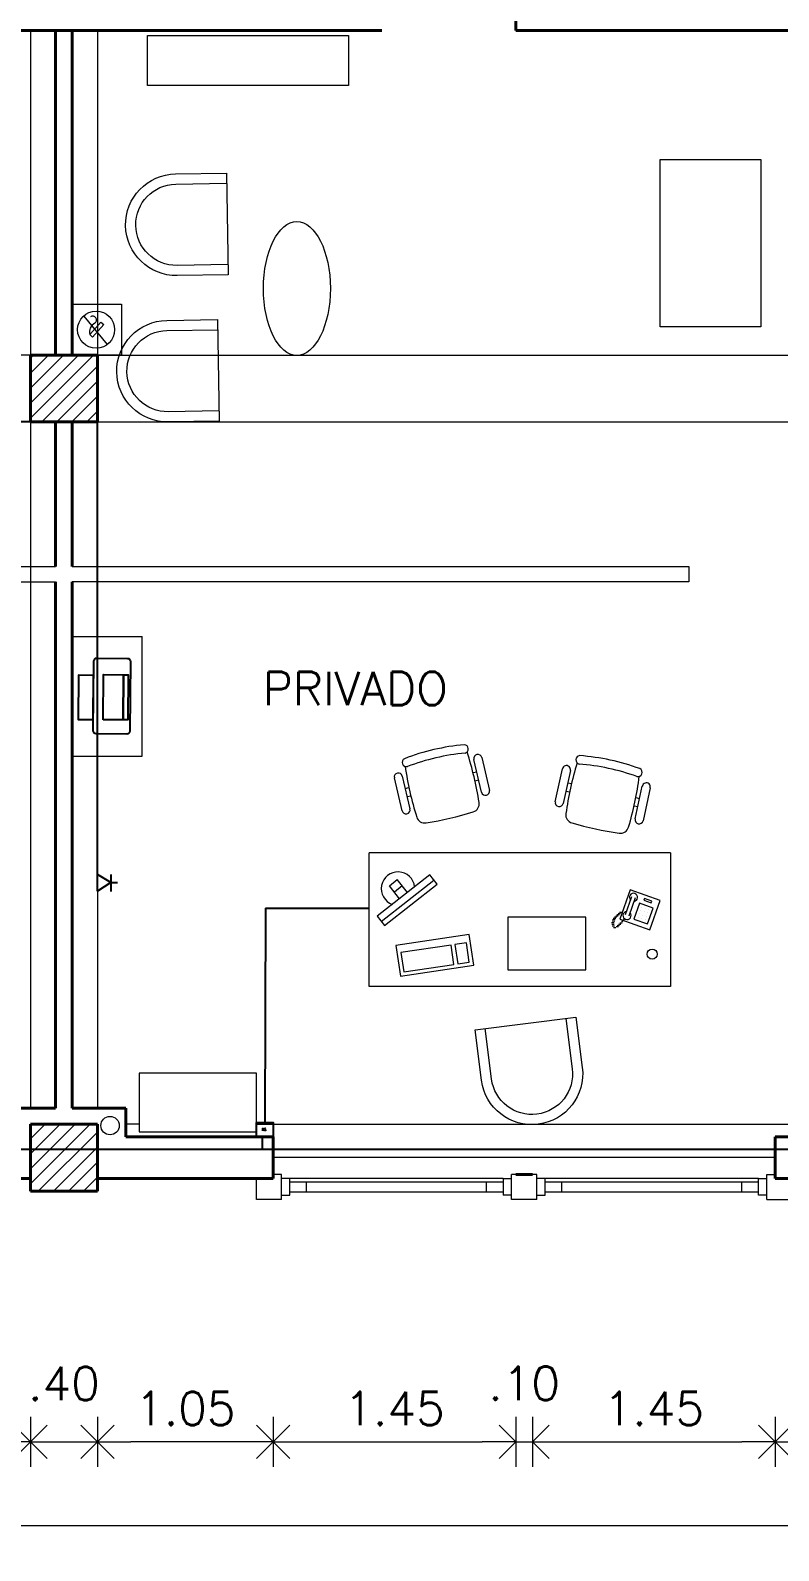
# Model space of a CAD drawing. Extents: x 1009 to 1343, y -172900 to 201.
# Drawn here: x 1331.86 to 1336.33, y 123.7 to 132.8 of the extents above; entities that cross this region are included whole.
import ezdxf

# ---------------------------------------------------------------- set-up
doc = ezdxf.new("R2010")
doc.units = 0
doc.header["$LTSCALE"] = 0.5
doc.layers.get('0').update_dxf_attribs({"linetype": 'CONTINUOUS'})
doc.layers.get('Defpoints').update_dxf_attribs({"linetype": 'CONTINUOUS'})
for name, color, linetype, lineweight in [('Acotaciones', 9, 'CONTINUOUS', 9), ('Carpintería', 55, 'CONTINUOUS', 20), ('Detalles .05', 243, 'CONTINUOUS', 5), ('Detalles 01', 8, 'CONTINUOUS', 9), ('Equipamiento movil', 33, 'CONTINUOUS', 9), ('Muros corte', 7, 'CONTINUOUS', 40), ('Punta 02', 11, 'CONTINUOUS', 20), ('Sist. contra incendio', 1, 'CONTINUOUS', 18), ('Tratamiento pisos', 251, 'CONTINUOUS', 9), ('Vidrios', 147, 'CONTINUOUS', 13)]:
    doc.layers.add(name, color=color, linetype=linetype, lineweight=lineweight)
doc.layers.add('Cableado', color=100, linetype='CONTINUOUS')
doc.layers.add('Electricidad', color=50, linetype='CONTINUOUS')
doc.styles.add('Texto 2 mm', font='simplex.shx', dxfattribs={"height": 0.2})
doc.styles.add('Texto 5 mm', font='simplex.shx', dxfattribs={"height": 0.5})
doc.dimstyles.new('Primera línea', dxfattribs={"dimscale": 0, "dimtxt": 0.2, "dimasz": 0.2, "dimexe": 0.15, "dimexo": 0, "dimgap": 0.1, "dimtad": 1, "dimzin": 4, "dimdsep": 46, "dimtxsty": 'Texto 2 mm', "dimblk": 'OPEN90', "dimcen": 2.5, "dimclrd": 256, "dimclre": 256, "dimclrt": 256, "dimadec": 0, "dimazin": 0, "dimtfac": 1, "dimtmove": 2, "dimatfit": 3, "dimldrblk": 'OPEN90', "dimfxl": 1, "dimtolj": 1, "dimtzin": 0, "dimlwd": -1, "dimlwe": -1, "dimarcsym": 0})
doc.dimstyles.new('Segunda línea', dxfattribs={"dimscale": 0, "dimtxt": 0.2, "dimasz": 0.2, "dimexe": 0.15, "dimexo": 0.5, "dimgap": 0.1, "dimtad": 1, "dimzin": 4, "dimdsep": 46, "dimtxsty": 'Texto 2 mm', "dimblk": 'OPEN90', "dimcen": 2.5, "dimclrd": 256, "dimclre": 256, "dimclrt": 256, "dimadec": 0, "dimazin": 0, "dimtfac": 1, "dimtmove": 2, "dimatfit": 3, "dimldrblk": 'OPEN90', "dimfxl": 1, "dimtolj": 1, "dimtzin": 0, "dimlwd": -1, "dimlwe": -1, "dimarcsym": 0})
pattern_1 = [(45, (95.013894, 13.64954), (-0.0449012806, 0.0449012806), [])]

# ---------------------------------------------------------------- blocks, each defined once
blk = doc.blocks.new('_Open90')
at = {"color": 0, "linetype": 'ByBlock', "lineweight": -2}
for p, q in [((-0.5, 0.5), (0, 0)), ((0, 0), (-1, 0)), ((0, 0), (-0.5, -0.5))]:
    blk.add_line(p, q, dxfattribs=at)
blk = doc.blocks.new('*D143')
at = {"layer": 'Acotaciones', "transparency": 16777216}
for p, q in [((1333.3095, 124.5047), (1333.3095, 124.2047)), ((1334.7595, 124.5047), (1334.7595, 124.2047)), ((1333.5095, 124.3547), (1334.5595, 124.3547))]:
    blk.add_line(p, q, dxfattribs=at)
at = {"layer": 'Defpoints', "color": 0, "transparency": 16777216}
for p in [(1333.3095, 124.5047), (1334.7595, 124.5047), (1334.7595, 124.3547)]:
    blk.add_point(p, dxfattribs=at)
at = {"layer": 'Acotaciones', "transparency": 16777216, "xscale": 0.2, "yscale": 0.2, "zscale": 0.2, "rotation": 180}
blk.add_blockref('_Open90', (1333.3095, 124.3547), dxfattribs=at)
at = {"layer": 'Acotaciones', "transparency": 16777216, "xscale": 0.2, "yscale": 0.2, "zscale": 0.2}
blk.add_blockref('_Open90', (1334.7595, 124.3547), dxfattribs=at)
at = {"layer": 'Acotaciones', "transparency": 16777216, "insert": (1334.0345, 124.5547), "char_height": 0.2, "attachment_point": 5, "style": 'Texto 2 mm'}
blk.add_mtext('\\A1;1.45', dxfattribs=at)
blk = doc.blocks.new('*D144')
at = {"layer": 'Acotaciones', "transparency": 16777216}
for p, q in [((1334.8595, 124.5047), (1334.8595, 124.2047)), ((1336.3095, 124.5047), (1336.3095, 124.2047)), ((1335.0595, 124.3547), (1336.1095, 124.3547))]:
    blk.add_line(p, q, dxfattribs=at)
at = {"layer": 'Defpoints', "color": 0, "transparency": 16777216}
for p in [(1334.8595, 124.5047), (1336.3095, 124.5047), (1336.3095, 124.3547)]:
    blk.add_point(p, dxfattribs=at)
at = {"layer": 'Acotaciones', "transparency": 16777216, "xscale": 0.2, "yscale": 0.2, "zscale": 0.2, "rotation": 180}
blk.add_blockref('_Open90', (1334.8595, 124.3547), dxfattribs=at)
at = {"layer": 'Acotaciones', "transparency": 16777216, "xscale": 0.2, "yscale": 0.2, "zscale": 0.2}
blk.add_blockref('_Open90', (1336.3095, 124.3547), dxfattribs=at)
at = {"layer": 'Acotaciones', "transparency": 16777216, "insert": (1335.5845, 124.5547), "char_height": 0.2, "attachment_point": 5, "style": 'Texto 2 mm'}
blk.add_mtext('\\A1;1.45', dxfattribs=at)
blk = doc.blocks.new('*D145')
at = {"layer": 'Acotaciones', "transparency": 16777216}
for p, q in [((1336.3095, 124.5047), (1336.3095, 124.2047)), ((1337.3595, 124.5047), (1337.3595, 124.2047)), ((1336.5095, 124.3547), (1337.1595, 124.3547))]:
    blk.add_line(p, q, dxfattribs=at)
at = {"layer": 'Defpoints', "color": 0, "transparency": 16777216}
for p in [(1336.3095, 124.5047), (1337.3595, 124.5047), (1337.3595, 124.3547)]:
    blk.add_point(p, dxfattribs=at)
at = {"layer": 'Acotaciones', "transparency": 16777216, "xscale": 0.2, "yscale": 0.2, "zscale": 0.2, "rotation": 180}
blk.add_blockref('_Open90', (1336.3095, 124.3547), dxfattribs=at)
at = {"layer": 'Acotaciones', "transparency": 16777216, "xscale": 0.2, "yscale": 0.2, "zscale": 0.2}
blk.add_blockref('_Open90', (1337.3595, 124.3547), dxfattribs=at)
at = {"layer": 'Acotaciones', "transparency": 16777216, "insert": (1336.8345, 124.5547), "char_height": 0.2, "attachment_point": 5, "style": 'Texto 2 mm'}
blk.add_mtext('\\A1;1.05', dxfattribs=at)
blk = doc.blocks.new('*D146')
at = {"layer": 'Acotaciones', "transparency": 16777216}
for p, q in [((1309.6595, 124.0047), (1309.6595, 123.7047)), ((1337.8595, 124.0047), (1337.8595, 123.7047)), ((1309.8595, 123.8547), (1337.6595, 123.8547))]:
    blk.add_line(p, q, dxfattribs=at)
at = {"layer": 'Defpoints', "color": 0, "transparency": 16777216}
for p in [(1309.6595, 124.5047), (1337.8595, 124.5047), (1337.8595, 123.8547)]:
    blk.add_point(p, dxfattribs=at)
at = {"layer": 'Acotaciones', "transparency": 16777216, "xscale": 0.2, "yscale": 0.2, "zscale": 0.2, "rotation": 180}
blk.add_blockref('_Open90', (1309.6595, 123.8547), dxfattribs=at)
at = {"layer": 'Acotaciones', "transparency": 16777216, "xscale": 0.2, "yscale": 0.2, "zscale": 0.2}
blk.add_blockref('_Open90', (1337.8595, 123.8547), dxfattribs=at)
at = {"layer": 'Acotaciones', "transparency": 16777216, "insert": (1323.7595, 124.0547), "char_height": 0.2, "attachment_point": 5, "style": 'Texto 2 mm'}
blk.add_mtext('\\A1;28.20', dxfattribs=at)
blk = doc.blocks.new('*D147')
at = {"layer": 'Acotaciones', "transparency": 16777216}
for p, q in [((1330.7595, 124.5047), (1330.7595, 124.2047)), ((1331.8595, 124.5047), (1331.8595, 124.2047)), ((1330.9595, 124.3547), (1331.6595, 124.3547))]:
    blk.add_line(p, q, dxfattribs=at)
at = {"layer": 'Defpoints', "color": 0, "transparency": 16777216}
for p in [(1330.7595, 124.5047), (1331.8595, 124.5047), (1331.8595, 124.3547)]:
    blk.add_point(p, dxfattribs=at)
at = {"layer": 'Acotaciones', "transparency": 16777216, "xscale": 0.2, "yscale": 0.2, "zscale": 0.2, "rotation": 180}
blk.add_blockref('_Open90', (1330.7595, 124.3547), dxfattribs=at)
at = {"layer": 'Acotaciones', "transparency": 16777216, "xscale": 0.2, "yscale": 0.2, "zscale": 0.2}
blk.add_blockref('_Open90', (1331.8595, 124.3547), dxfattribs=at)
at = {"layer": 'Acotaciones', "transparency": 16777216, "insert": (1331.3095, 124.5547), "char_height": 0.2, "attachment_point": 5, "style": 'Texto 2 mm'}
blk.add_mtext('\\A1;1.10', dxfattribs=at)
blk = doc.blocks.new('*D148')
at = {"layer": 'Acotaciones', "transparency": 16777216}
for p, q in [((1332.2595, 124.5047), (1332.2595, 124.2047)), ((1333.3095, 124.5047), (1333.3095, 124.2047)), ((1333.1095, 124.3547), (1332.4595, 124.3547))]:
    blk.add_line(p, q, dxfattribs=at)
at = {"layer": 'Defpoints', "color": 0, "transparency": 16777216}
for p in [(1332.2595, 124.5047), (1333.3095, 124.5047), (1332.2595, 124.3547)]:
    blk.add_point(p, dxfattribs=at)
at = {"layer": 'Acotaciones', "transparency": 16777216, "xscale": 0.2, "yscale": 0.2, "zscale": 0.2, "rotation": 180}
blk.add_blockref('_Open90', (1332.2595, 124.3547), dxfattribs=at)
at = {"layer": 'Acotaciones', "transparency": 16777216, "xscale": 0.2, "yscale": 0.2, "zscale": 0.2}
blk.add_blockref('_Open90', (1333.3095, 124.3547), dxfattribs=at)
at = {"layer": 'Acotaciones', "transparency": 16777216, "insert": (1332.7845, 124.5547), "char_height": 0.2, "attachment_point": 5, "style": 'Texto 2 mm'}
blk.add_mtext('\\A1;1.05', dxfattribs=at)
blk = doc.blocks.new('Silla 2')
for p, q in [((15, 15), (0, 15)), ((0, 15), (0, -15)), ((15, 12), (0, 12)), ((0, -12), (15, -12)), ((0, -15), (15, -15))]:
    blk.add_line(p, q)
for radius in [15, 12]:
    blk.add_arc((15, 0), radius, 270, 90)
blk = doc.blocks.new('TELEFONO')
at = {"layer": 'Detalles .05'}
for p, q in [((0.139, 0.134), (-0.098, 0.134)), ((-0.098, 0.134), (-0.098, -0.099)), ((0.139, -0.099), (0.139, 0.134)), ((-0.071, 0.089), (-0.071, -0.055)), ((-0.043, 0.089), (-0.043, -0.055)), ((0.108, 0.063), (0, 0.063)), ((0, 0.063), (0, -0.063)), ((0.081, 0.108), (0.023, 0.108)), ((0.023, 0.108), (0.023, 0.094)), ((0.023, 0.094), (0.081, 0.094)), ((0.027, 0.041), (0.027, 0.041)), ((0.027, 0.014), (0.027, 0.014)), ((0.054, 0.041), (0.054, 0.041)), ((0.054, 0.014), (0.054, 0.014)), ((0.081, 0.094), (0.081, 0.108)), ((0.081, 0.041), (0.081, 0.041)), ((0.081, 0.014), (0.081, 0.014)), ((0.108, -0.063), (0.108, 0.063)), ((-0.129, -0.104), (-0.147, -0.11)), ((-0.124, -0.093), (-0.141, -0.098)), ((-0.118, -0.081), (-0.135, -0.087)), ((-0.112, -0.07), (-0.129, -0.075)), ((-0.106, -0.058), (-0.124, -0.064)), ((-0.101, -0.047), (-0.118, -0.052)), ((-0.098, -0.099), (0.139, -0.099)), ((-0.067, -0.083), (-0.078, -0.116)), ((0, -0.063), (0.108, -0.063)), ((0.027, -0.013), (0.027, -0.013)), ((0.027, -0.04), (0.027, -0.04)), ((0.054, -0.013), (0.054, -0.013)), ((0.054, -0.04), (0.054, -0.04)), ((0.081, -0.013), (0.081, -0.013)), ((0.081, -0.04), (0.081, -0.04)), ((-0.129, -0.116), (-0.147, -0.121)), ((-0.129, -0.127), (-0.147, -0.133)), ((-0.129, -0.139), (-0.147, -0.145)), ((-0.124, -0.15), (-0.141, -0.156)), ((-0.118, -0.162), (-0.135, -0.168)), ((-0.104, -0.17), (-0.122, -0.176)), ((-0.089, -0.156), (-0.106, -0.162)), ((-0.083, -0.145), (-0.101, -0.15)), ((-0.078, -0.133), (-0.095, -0.139)), ((-0.072, -0.121), (-0.089, -0.127))]:
    blk.add_line(p, q, dxfattribs=at)
for centre, start, end in [((-0.057, 0.089), 298.4915, 241.5085), ((-0.057, -0.055), 118.4915, 61.5085)]:
    blk.add_arc(centre, 0.0302, start, end, dxfattribs=at)
blk = doc.blocks.new('RECTANG')
for p, q in [((1, 1), (0, 1)), ((0, 1), (0, 0)), ((1, 0), (1, 1)), ((0, 0), (1, 0))]:
    blk.add_line(p, q)
blk = doc.blocks.new('KEYBOARD', base_point=(60, 294))
for p, xscale, yscale, zscale in [((60, 294), 19, 8, 19), ((61, 295), 13, 5, 13), ((75, 295), 3, 5, 3)]:
    blk.add_blockref('RECTANG', p, dxfattribs=dict(xscale=xscale, yscale=yscale, zscale=zscale))
blk = doc.blocks.new('Silla 1')
at = {"layer": 'Equipamiento movil'}
for p, q in [((-0.1131, 0.2664), (0.0295, 0.409)), ((0.0638, 0.3747), (-0.0788, 0.2321)), ((-0.0254, 0.2855), (-0.0091, 0.2693)), ((0.0104, 0.3213), (0.0268, 0.3048)), ((0.2321, -0.0788), (0.3747, 0.0638)), ((0.409, 0.0295), (0.2664, -0.1131)), ((0.3048, 0.0268), (0.3213, 0.0104)), ((0.2693, -0.0091), (0.2855, -0.0254))]:
    blk.add_line(p, q, dxfattribs=at)
for centre, radius, start, end in [((1.4058, -1.1273), 1.9881, 130.22446, 139.18175), ((0.0467, 0.3919), 0.0242, 315, 135), ((0.1468, 0.3964), 0.0255, 61.36309, 224.37493), ((-0.654, -0.654), 1.2956, 37.15841, 52.84159), ((-0.6508, -0.6508), 1.3416, 37.13099, 52.86901), ((-0.0959, 0.2492), 0.0242, 135, 315), ((-0.0605, 0.1393), 0.0505, 139.18175, 220.81825), ((1.4058, 1.4058), 1.9881, 220.81825, 229.18175), ((-1.1273, 1.4058), 1.9881, 310.81825, 319.77554), ((0.3964, 0.1468), 0.0255, 225.62507, 28.63691), ((0.3919, 0.0467), 0.0242, 315, 135), ((0.2492, -0.0959), 0.0242, 135, 315), ((0.1393, -0.0605), 0.0505, 229.18175, 310.81825)]:
    blk.add_arc(centre, radius, start, end, dxfattribs=at)

msp = doc.modelspace()

# ---------------------------------------------------------------- hatches: boundary and pattern name
at = {"layer": 'Detalles 01'}
h = msp.add_hatch(dxfattribs=at)
h.set_pattern_fill('ANSI31,_O', color=256, scale=0.02)
h.set_pattern_definition(pattern_1)
h.paths.add_polyline_path([(1332.2595, 130.8547), (1331.8595, 130.8547), (1331.8595, 130.4547), (1332.2595, 130.4547)])
h = msp.add_hatch(dxfattribs=at)
h.set_pattern_fill('ANSI31,_O', color=256, scale=0.02)
h.set_pattern_definition(pattern_1)
h.paths.add_polyline_path([(1332.2595, 126.2547), (1331.8595, 126.2547), (1331.8595, 125.8547), (1332.2595, 125.8547)])

# ---------------------------------------------------------------- linework, layer by layer
at = {"layer": 'Acotaciones'}
for p, q in [((1331.8595, 124.3547), (1331.9595, 124.4547)), ((1332.2595, 124.3547), (1332.1595, 124.4547)), ((1331.8595, 124.3547), (1332.2595, 124.3547)), ((1331.9595, 124.2547), (1331.8595, 124.3547)), ((1332.1595, 124.2547), (1332.2595, 124.3547)), ((1334.7595, 124.3547), (1334.8595, 124.3547))]:
    msp.add_line(p, q, dxfattribs=at)
at = {"layer": 'Cableado'}
for p, q in [((1333.2629, 127.5474), (1333.259, 126.2642)), ((1327.7038, 126.1047), (1333.2452, 126.1046)), ((1333.2452, 126.1046), (1333.2452, 126.1797)), ((1333.2452, 126.1046), (1337.6235, 126.1046))]:
    msp.add_line(p, q, dxfattribs=at)
at = {"layer": 'Cableado', "ltscale": 2}
msp.add_line((1333.2629, 127.5474), (1333.8831, 127.5474), dxfattribs=at)
at = {"layer": 'Cableado'}
msp.add_lwpolyline([(1332.2339, 128.6071), (1332.2377, 129.0245, -0.414214), (1332.2558, 129.0424), (1332.439, 129.0407, -0.414214), (1332.4568, 129.0225), (1332.453, 128.6051, -0.414214), (1332.4349, 128.5873), (1332.2517, 128.589, -0.414214)], format="xyb", close=True, dxfattribs=at)
for points in [[(1332.2345, 128.6751), (1332.2369, 128.939), (1332.146, 128.9399), (1332.1437, 128.676)], [(1332.2937, 128.6739), (1332.2961, 128.9438), (1332.4157, 128.9428), (1332.4132, 128.6729)], [(1332.4132, 128.6729), (1332.4157, 128.9428), (1332.4436, 128.9425), (1332.4412, 128.6726)], [(1333.2095, 126.2642), (1333.309, 126.2642), (1333.309, 126.1797), (1333.2095, 126.1797)]]:
    msp.add_lwpolyline(points, close=True, dxfattribs=at)
at = {"layer": 'Carpintería'}
for p, q in [((1333.2095, 125.8047), (1333.2095, 125.9297)), ((1333.3595, 125.9547), (1333.3095, 125.9547)), ((1333.3595, 125.8047), (1333.3595, 125.9547)), ((1333.4095, 125.9297), (1333.3595, 125.9297)), ((1333.4095, 125.8297), (1333.4095, 125.9297)), ((1334.6845, 125.9297), (1334.6845, 125.8297)), ((1334.6845, 125.9297), (1334.7345, 125.9297)), ((1334.7345, 125.8047), (1334.7345, 125.9547)), ((1334.7595, 125.9547), (1334.7345, 125.9547)), ((1334.8845, 125.9547), (1334.8595, 125.9547)), ((1334.8845, 125.8047), (1334.8845, 125.9547)), ((1334.9345, 125.9297), (1334.8845, 125.9297)), ((1334.9345, 125.8297), (1334.9345, 125.9297)), ((1336.2095, 125.8297), (1336.2095, 125.9297)), ((1336.2095, 125.9297), (1336.2595, 125.9297)), ((1336.2595, 125.8047), (1336.2595, 125.9547)), ((1336.2595, 125.9547), (1336.3095, 125.9547)), ((1333.3595, 125.8297), (1333.4095, 125.8297)), ((1333.4095, 125.9097), (1334.6845, 125.9097)), ((1333.4095, 125.8497), (1334.6845, 125.8497)), ((1333.5095, 125.8497), (1333.5095, 125.9097)), ((1334.5845, 125.8497), (1334.5845, 125.9097)), ((1334.7345, 125.8297), (1334.6845, 125.8297)), ((1334.8845, 125.8297), (1334.9345, 125.8297)), ((1334.9345, 125.9097), (1336.2095, 125.9097)), ((1334.9345, 125.8497), (1336.2095, 125.8497)), ((1335.0345, 125.8497), (1335.0345, 125.9097)), ((1336.1095, 125.8497), (1336.1095, 125.9097)), ((1336.2595, 125.8297), (1336.2095, 125.8297)), ((1333.3595, 125.8047), (1333.2095, 125.8047)), ((1334.8845, 125.8047), (1334.7345, 125.8047)), ((1336.2595, 125.8047), (1336.4095, 125.8047))]:
    msp.add_line(p, q, dxfattribs=at)
at = {"layer": 'Detalles 01'}
for p, q in [((1334.8595, 126.1047), (1333.3095, 126.1047)), ((1336.3095, 126.1047), (1334.8595, 126.1047)), ((1334.7595, 126.0547), (1333.3095, 126.0547)), ((1336.3095, 126.0547), (1334.7595, 126.0547)), ((1334.6845, 125.9297), (1333.4095, 125.9297)), ((1336.2095, 125.9297), (1334.9345, 125.9297))]:
    msp.add_line(p, q, dxfattribs=at)
msp.add_circle((1332.3351, 126.2468), 0.055, dxfattribs=at)
at = {"layer": 'Electricidad'}
for p, q in [((1332.2595, 130.4547), (1326.4095, 130.4547)), ((1332.3403, 127.7004), (1332.2595, 127.7485)), ((1332.3403, 127.7485), (1332.3403, 127.6472)), ((1332.3403, 127.7004), (1332.2595, 127.648)), ((1332.3403, 127.7004), (1332.3804, 127.7004))]:
    msp.add_line(p, q, dxfattribs=at)
at = {"layer": 'Electricidad', "ltscale": 2}
msp.add_line((1332.2595, 127.7485), (1332.2595, 130.4547), dxfattribs=at)
at = {"layer": 'Electricidad'}
msp.add_lwpolyline([(1332.2595, 127.648), (1332.2595, 127.7485)], dxfattribs=at)
at = {"layer": 'Equipamiento movil'}
for p, q in [((1332.5595, 132.7663), (1333.7595, 132.7663)), ((1332.5595, 132.4663), (1332.5595, 132.7663)), ((1333.7595, 132.7663), (1333.7595, 132.4663)), ((1333.7595, 132.4663), (1332.5595, 132.4663)), ((1335.6232, 131.0242), (1335.6232, 132.0242)), ((1335.6232, 132.0242), (1336.2232, 132.0242)), ((1336.2232, 132.0242), (1336.2232, 131.0242)), ((1336.2232, 131.0242), (1335.6232, 131.0242)), ((1332.1095, 129.1709), (1332.5271, 129.1709)), ((1332.5268, 128.4557), (1332.5271, 129.1709)), ((1332.1095, 128.4557), (1332.5268, 128.4557)), ((1333.8831, 127.0783), (1333.8831, 127.8783)), ((1335.6831, 127.8783), (1333.8831, 127.8783)), ((1335.6831, 127.8783), (1335.6831, 127.0783)), ((1334.2456, 127.7455), (1333.9312, 127.4982)), ((1334.2888, 127.6905), (1334.2456, 127.7455)), ((1333.9559, 127.4668), (1334.2703, 127.7141)), ((1333.9745, 127.4432), (1334.2888, 127.6905)), ((1334.0041, 127.6805), (1334.0512, 127.7176)), ((1334.0648, 127.6033), (1334.0041, 127.6805)), ((1334.081, 127.6797), (1334.0339, 127.6426)), ((1334.112, 127.6404), (1334.0512, 127.7176)), ((1333.9312, 127.4982), (1333.9745, 127.4432)), ((1334.7127, 127.4936), (1334.7127, 127.1773)), ((1335.1786, 127.4936), (1334.7127, 127.4936)), ((1335.1786, 127.1773), (1335.1786, 127.4936)), ((1334.7127, 127.1773), (1335.1786, 127.1773)), ((1335.6831, 127.0783), (1333.8831, 127.0783)), ((1333.2095, 126.5597), (1332.5095, 126.5597)), ((1332.5095, 126.5597), (1332.5095, 126.2097)), ((1333.2095, 126.2097), (1333.2095, 126.5597)), ((1332.5095, 126.2097), (1333.2095, 126.2097))]:
    msp.add_line(p, q, dxfattribs=at)
msp.add_circle((1335.5743, 127.272), 0.03, dxfattribs=at)
msp.add_arc((1334.0555, 127.6636), 0.1, 6.08042, 250.30836, dxfattribs=at)
msp.add_ellipse((1333.4514, 131.2528), major_axis=(0, 0.4), ratio=0.5, dxfattribs=at)
at = {"layer": 'Muros corte'}
for p, q in [((1334.7595, 132.7963), (1334.7595, 132.8963)), ((1333.9595, 132.7963), (1329.2125, 132.7963)), ((1332.0095, 130.8547), (1332.0095, 132.7963)), ((1332.1095, 130.8547), (1332.1095, 132.7963)), ((1337.8345, 132.7963), (1334.7595, 132.7963)), ((1332.2595, 130.8547), (1331.8595, 130.8547)), ((1331.8595, 130.4547), (1331.8595, 130.8547)), ((1332.2595, 130.4547), (1332.2595, 130.8547)), ((1332.2595, 130.4547), (1331.8595, 130.4547)), ((1332.0095, 129.5902), (1332.0095, 130.4547)), ((1332.1095, 129.5902), (1332.1095, 130.4547)), ((1332.0095, 126.3497), (1332.0095, 129.498)), ((1332.1095, 126.3497), (1332.1095, 129.498)), ((1332.0095, 126.3497), (1331.6895, 126.3497)), ((1332.4295, 126.3497), (1332.1095, 126.3497)), ((1332.4295, 126.3497), (1332.4295, 126.1797)), ((1332.2595, 126.2547), (1331.8595, 126.2547)), ((1331.8595, 125.8547), (1331.8595, 126.2547)), ((1332.2595, 125.8547), (1332.2595, 126.2547)), ((1333.3095, 126.1797), (1332.4295, 126.1797)), ((1333.3095, 125.9297), (1333.3095, 126.1797)), ((1337.3595, 126.1797), (1336.3095, 126.1797)), ((1336.3095, 125.9297), (1336.3095, 126.1797)), ((1331.8595, 125.9297), (1330.7595, 125.9297)), ((1333.3095, 125.9297), (1332.2595, 125.9297)), ((1334.8595, 125.9547), (1334.7595, 125.9547)), ((1337.3595, 125.9297), (1336.3095, 125.9297)), ((1332.2595, 125.8547), (1331.8595, 125.8547))]:
    msp.add_line(p, q, dxfattribs=at)
at = {"layer": 'Sist. contra incendio'}
msp.add_line((1332.1791, 131.0876), (1332.3176, 130.9176), dxfattribs=at)
at = {"layer": 'Sist. contra incendio', "color": 0}
for points in [[(1332.1095, 131.16), (1332.403, 131.16), (1332.403, 130.8547), (1332.1095, 130.8547)], [(1332.2308, 130.9619), (1332.2137, 130.977), (1332.28, 131.0519), (1332.2971, 131.0367)]]:
    msp.add_lwpolyline(points, close=True, dxfattribs=at)
at = {"layer": 'Sist. contra incendio'}
msp.add_circle((1332.2517, 131.0066), 0.1108, dxfattribs=at)
at = {"layer": 'Sist. contra incendio', "color": 0}
for centre, radius, start, end in [((1332.2715, 130.9919), 0.0596, 117.39951, 194.42182), ((1332.2312, 131.0643), 0.0234, 303.37827, 123.37827)]:
    msp.add_arc(centre, radius, start, end, dxfattribs=at)
at = {"layer": 'Tratamiento pisos'}
for p, q in [((1331.8595, 132.7963), (1331.8595, 130.8547)), ((1332.2595, 132.7963), (1332.2595, 130.8547)), ((1331.8595, 130.8547), (1329.2095, 130.8547)), ((1332.2595, 130.8547), (1332.4501, 130.8547)), ((1332.4501, 130.8547), (1334.7595, 130.8547)), ((1334.7595, 130.8547), (1337.3595, 130.8547)), ((1331.8595, 130.4547), (1329.2095, 130.4547)), ((1331.8595, 130.4547), (1331.8595, 126.3497)), ((1332.2595, 130.4547), (1332.2595, 128.11)), ((1332.2595, 130.4547), (1332.3752, 130.4547)), ((1332.2595, 130.4547), (1334.7595, 130.4547)), ((1334.7595, 130.4547), (1337.3595, 130.4547)), ((1332.2595, 128.11), (1332.2595, 126.3497)), ((1332.5095, 126.2547), (1332.4295, 126.2547)), ((1333.2095, 126.2547), (1334.7595, 126.2547)), ((1334.7595, 126.2547), (1337.3595, 126.2547))]:
    msp.add_line(p, q, dxfattribs=at)
at = {"layer": 'Vidrios'}
msp.add_line((1332.0095, 130.4547), (1332.0095, 130.4547), dxfattribs=at)
at = {"layer": 'Vidrios', "color": 0}
for p, q in [((1331.0842, 129.5902), (1332.0095, 129.5902)), ((1332.1095, 129.5902), (1335.7926, 129.5902)), ((1335.7926, 129.5902), (1335.7926, 129.498)), ((1331.0842, 129.498), (1332.0095, 129.498)), ((1335.7926, 129.498), (1332.1095, 129.498))]:
    msp.add_line(p, q, dxfattribs=at)

# ---------------------------------------------------------------- block references
at = {"layer": 'Detalles .05', "xscale": 0.8, "yscale": 0.8, "zscale": 0.8, "rotation": 340.4753668543308}
msp.add_blockref('TELEFONO', (1335.4816, 127.5291), dxfattribs=at)
at = {"layer": 'Equipamiento movil'}
for name, p, xscale, yscale, zscale, rotation in [('Silla 2', (1333.0352, 131.6389), -0.02025, 0.02025, 0.02025, 0.9359015187788788), ('Silla 2', (1332.9827, 130.7633), -0.02025, 0.02025, 0.02025, 0.9359015187788788), ('KEYBOARD', (1334.0712, 127.1392), 0.02326153846132684, 0.02326153846132684, 0.02326153846132684, 8.578034667057757), ('Silla 2', (1334.8175, 126.8573), -0.02025, 0.02025, 0.02025, 97.21966330044431)]:
    msp.add_blockref(name, p, dxfattribs=dict(at, xscale=xscale, yscale=yscale, zscale=zscale, rotation=rotation))
for p, rotation in [((1334.3658, 128.0847), 58.14892968003404), ((1335.2351, 128.0207), 32.7859765046892)]:
    msp.add_blockref('Silla 1', p, dxfattribs=dict(at, rotation=rotation))

# ---------------------------------------------------------------- texts
at = {"layer": 'Acotaciones', "char_height": 0.2, "attachment_point": 5, "style": 'Texto 2 mm'}
for s, insert in [('\\A1;.40', (1332.0595, 124.7037)), ('\\A1;.10', (1334.8095, 124.7047))]:
    msp.add_mtext(s, dxfattribs=dict(at, insert=insert))
at = {"layer": 'Cableado', "insert": (1333.2408, 126.2306), "char_height": 0.01595, "attachment_point": 1, "style": 'Texto 5 mm'}
msp.add_mtext_dynamic_manual_height_columns('RS', width=19.34546, gutter_width=2.5, heights=[0], dxfattribs=at)
at = {"layer": 'Punta 02', "insert": (1333.2477, 128.9607), "char_height": 0.2, "width": 1.269429, "attachment_point": 1, "style": 'Texto 2 mm'}
msp.add_mtext('PRIVADO', dxfattribs=at)

# ---------------------------------------------------------------- dimensions: what is measured, and where the dimension line sits
at = {"layer": 'Acotaciones'}
for base, p1, p2, dimstyle, picture, middle in [((1331.8595, 124.3547), (1330.7595, 124.5047), (1331.8595, 124.5047), 'Primera línea', '*D147', (1331.3095, 124.5547)), ((1332.2595, 124.3547), (1333.3095, 124.5047), (1332.2595, 124.5047), 'Primera línea', '*D148', (1332.7845, 124.5547)), ((1334.7595, 124.3547), (1333.3095, 124.5047), (1334.7595, 124.5047), 'Primera línea', '*D143', (1334.0345, 124.5547)), ((1336.3095, 124.3547), (1334.8595, 124.5047), (1336.3095, 124.5047), 'Primera línea', '*D144', (1335.5845, 124.5547)), ((1337.3595, 124.3547), (1336.3095, 124.5047), (1337.3595, 124.5047), 'Primera línea', '*D145', (1336.8345, 124.5547)), ((1337.8595, 123.8547), (1309.6595, 124.5047), (1337.8595, 124.5047), 'Segunda línea', '*D146', (1323.7595, 124.0547))]:
    dim = msp.add_linear_dim(base=base, p1=p1, p2=p2, dimstyle=dimstyle, override={"dimscale": 1}, dxfattribs=at)
    dim.commit()
    dim.dimension.update_dxf_attribs({"geometry": picture, "text_midpoint": middle})

doc.saveas('drawing.dxf')
